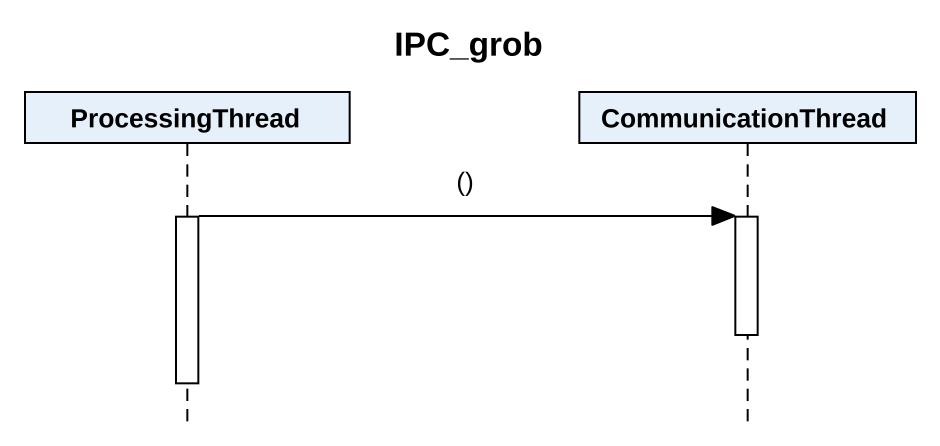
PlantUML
@startuml
title IPC_grob
hide footbox
participant ProcessingThread
participant CommunicationThread

activate ProcessingThread
ProcessingThread -> CommunicationThread : ()
activate CommunicationThread
deactivate CommunicationThread
deactivate ProcessingThread
@enduml
